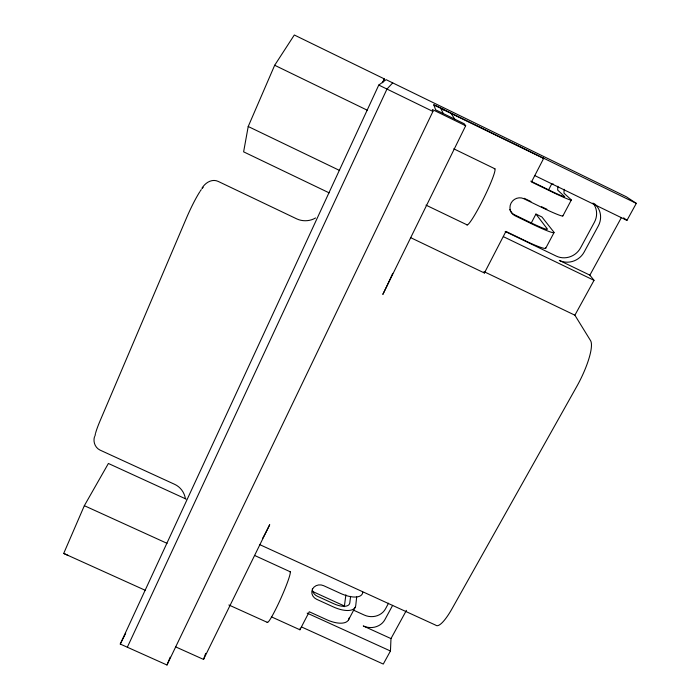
<?xml version="1.0" encoding="UTF-8"?>
<svg xmlns="http://www.w3.org/2000/svg" width="700" height="700" viewBox="0 0 700 700"><rect width="100%" height="100%" fill="white"/><g stroke="black" fill="none" stroke-linecap="round" stroke-linejoin="round"><path stroke-width="1.05" d="M564.139 189.289L563.972 193.156L571.06 199.657A26.049 1.33 26.4 0 1 550.952 191.415L531.484 181.956L543.629 158.454L542.798 157.798M301.796 627.077L383.276 664.064L390.451 651.009L390.985 638.593L406.446 610.347M557.883 186.244L557.673 190.102L564.462 196.446A18.603 0.945 26.4 0 1 550.077 190.549L530.731 181.143M356.694 596.916L355.749 605.491A23.109 10.281 28.7 0 1 333.331 606.909L316.645 599.296A8.409 7.604 11.4 0 1 312.55 589.024A8.409 7.604 11.4 0 1 323.68 585.699L340.428 593.355A23.205 10.027 28.6 0 0 362.784 592.218M350.595 596.383L349.816 602.788A16.502 7.341 28.7 0 1 333.812 603.75L317.223 596.181A8.365 7.56 11.4 0 1 312.392 588.709M344.33 606.664L345.887 594.79M383.031 81.9L384.317 78.89L294.315 35L274.68 65.266L248.211 126.508L243.618 151.839L329.131 192.85M94.491 436.704C92.934 441.805 95.086 447.668 99.951 450.056L174.606 484.312C180.381 486.894 184.476 492.52 185.412 498.75M271.355 616.822L299.941 629.79L300.274 628.163M175.612 646.861L203.534 659.409L205.669 653.371M534.8 175.586L626.946 220.386L636.3 203.376L626.378 196.805L386.12 79.669L378.77 85.067L120.26 644.053L166.985 665L170.196 657.169M145.294 590.319L63.7 553.438L84.341 505.689L108.395 463.47L186.112 499.082M127.33 647.22L386.969 89.058L392.7 82.88M166.985 665L432.933 111.449L432.338 109.524L465.675 125.764L382.821 294.42A40.39 2.45 -64.5 0 0 392.7 273.368M203.534 659.409L269.71 524.694A37.975 2.135 -65.3 0 1 262.701 538.247M382.401 82.749L384.317 78.89M120.26 644.053L125.65 633.36M299.941 629.79L309.269 611.765L326.646 619.675A23.012 10.518 28.8 0 0 349.116 617.995M410.454 237.554L484.409 273L505.907 231.42L525.14 240.695A25.699 2.511 26.6 0 0 545.58 247.678M530.941 223.624L535.938 214.077L541.923 216.974L553.849 232.085A25.812 2.126 26.5 0 1 533.523 224.7L515.051 215.775A9.651 9.301 -40.4 0 1 511.035 203.166A9.651 9.301 -40.4 0 1 523.871 198.721L542.421 207.707A25.926 1.724 26.4 0 0 562.634 215.53M548.642 189.779L551.495 184.319L553.367 184.048M348.521 619.859L355.18 607.311M545.72 248.255L554.024 232.61M562.844 215.985L571.305 200.043M388.535 603.199L385.499 608.834A15.969 14.411 7.6 0 1 364.271 615.064L353.334 610.067M392.648 605.343L384.895 619.649A16.284 14.647 7.7 0 1 363.256 625.966L390.985 638.593M259.464 544.495L435.767 625.188A37.599 8.575 -66.6 0 0 452.191 608.449L576.721 386.558A39.961 9.8 -63.5 0 0 590.555 340.62L574.884 315.192L594.029 280.341L589.872 275.144L621.434 217.481M201.941 188.248C205.179 182.796 211.942 178.412 218.26 181.44L296.721 218.873C302.689 221.664 309.899 221.331 315.569 217.963M443.293 113.575L440.808 108.465L444.176 109.979M433.886 105.087L443.993 109.629M63.7 553.438L68.434 555.572M228.865 604.984L267.54 622.475M84.341 505.689L167.046 543.34M307.16 613.121L390.451 651.009M312.541 591.456L344.374 605.981M254.494 555.406L290.229 571.778M484.96 272.099L574.884 315.192M425.994 205.126L467.224 224.936M248.211 126.508L339.631 170.485M505.164 231.455L556.255 256.086A18.261 17.386 -34.5 0 0 580.554 247.879L594.387 222.285A18.48 17.552 -38.3 0 0 592.988 203.018M589.872 275.144L559.309 260.418A18.655 17.754 -34 0 0 584.159 252.044L598.316 225.916A18.891 17.92 -37.8 0 0 594.449 203.718M503.387 236.67L594.029 280.341M453.801 148.829L494.926 168.805M274.68 65.266L367.491 110.311M524.142 198.275L530.933 201.565M636.3 203.376L433.711 104.615L435.671 109.865L464.222 123.769L465.675 125.764M440.808 108.465L543.629 158.454M378.77 85.067L432.933 111.449M623.621 217.822L626.946 220.386M535.938 214.077L547.304 228.926A18.436 1.522 26.5 0 1 532.761 223.624L514.413 214.751A9.59 9.24 -40.6 0 1 509.775 209.423M451.194 113.523L454.72 119.14M483.98 271.635L484.409 273M546.892 209.221A18.515 1.225 26.4 0 1 541.599 206.736M494.314 168.744A31.36 3.185 -63.7 0 1 483.884 197.907A31.36 3.185 -63.7 0 1 466.751 224.595M289.721 571.664A27.86 2.52 -65.9 0 1 280.954 598.185A27.86 2.52 -65.9 0 1 267.137 622.125M199.71 191.94A30.214 3.675 -65.4 0 0 186.463 218.041L100.231 420.481A28.648 3.272 -64.1 0 0 95.672 432.836M200.165 191.231A30.214 3.675 -65.4 0 1 201.285 189.604M202.282 188.282A30.214 3.675 -65.4 0 1 203.166 187.285M95.034 436.021A28.648 3.272 -64.1 0 1 95.462 433.624"/></g></svg>
